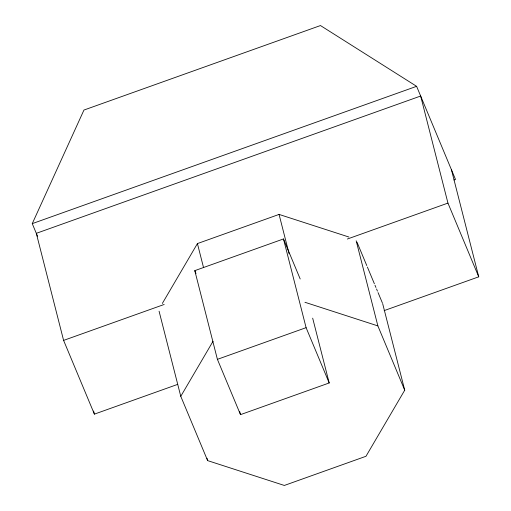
<?xml version="1.0" encoding="UTF-8"?>
<svg xmlns="http://www.w3.org/2000/svg" width="511" height="511" viewBox="0 0 511 511"><rect width="100%" height="100%" fill="white"/><g stroke="black" fill="none" stroke-linecap="round" stroke-linejoin="round"><path stroke-width="0.77" d="M37.533 236.254L32.257 223.633L83.951 110.05L320.467 25.55L416.606 86.327L455.499 179.457L453.998 179.993M162.319 303.477L197.425 243.581L279.07 214.416L348.949 237.04M382.637 303.547L404.725 390.193L365.978 456.285L284.34 485.45L207.626 460.609L180.773 396.319L213.055 341.246M32.257 223.633L416.606 86.327M312.675 318.161L329.193 382.963L240.496 414.645L217.405 359.348L194.793 270.638L283.484 238.95L300.2 278.968M177.719 384.361L94.394 414.134L63.6 340.403L164.191 304.467M347.359 239.027L447.949 203.091L420.655 96.03L36.313 233.335L63.6 340.403M217.405 359.348L306.095 327.666L283.484 238.95M384.157 310.611L478.743 276.821L451.449 169.754M304.952 302.288L377.872 325.903L404.725 390.193M447.949 203.091L478.743 276.821M357.004 242.176L366.77 265.56M367.377 267.017L374.397 283.822M375.01 285.285L375.924 287.476M376.537 288.939L377.45 291.129M378.057 292.592L382.33 302.819M306.095 327.666L329.193 382.963M194.793 270.638L196.007 273.551M356.18 240.802L377.872 325.903M279.07 214.416L289.124 253.871M197.425 243.581L203.538 267.566M239.71 411.559L240.496 414.645M207.032 458.29L207.626 460.609M159.081 311.218L180.773 396.319M93.609 411.048L94.394 414.134"/></g></svg>
